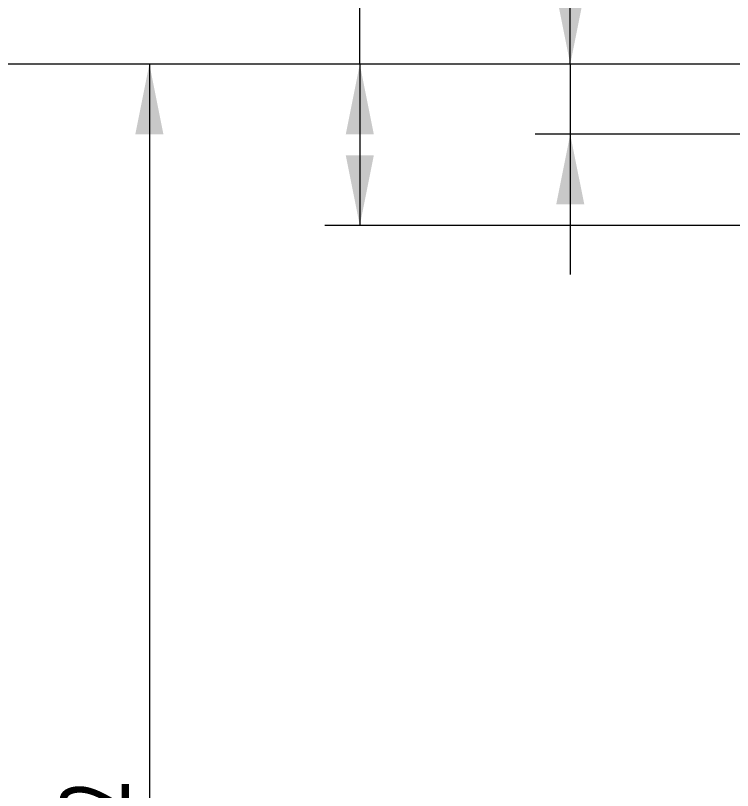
# Model space of a CAD drawing. Header units: millimetres. Extents: x 15 to 415, y 5 to 292.
# Drawn here: x 60.66 to 81.1, y 221.06 to 243.17 of the extents above; entities that cross this region are included whole.
import ezdxf

# ---------------------------------------------------------------- set-up
doc = ezdxf.new("R2010")
doc.units = ezdxf.units.MM
doc.styles.add('SLDTEXTSTYLE0', font='TXT', dxfattribs={"width": 0.75})
doc.dimstyles.new('SLDDIMSTYLE1', dxfattribs={"dimtxt": 2, "dimasz": 2, "dimexe": 0, "dimexo": 0.0625, "dimgap": 0.5, "dimtad": 1, "dimrnd": 1e-09, "dimzin": 12, "dimdsep": 46, "dimtxsty": 'SLDTEXTSTYLE0', "dimsah": 1, "dimcen": 0.09, "dimadec": 0, "dimazin": 3, "dimtfac": 1, "dimtmove": 0, "dimatfit": 0, "dimfxl": 1, "dimfrac": 2, "dimtolj": 1, "dimtzin": 12, "dimarcsym": 0})
doc.dimstyles.new('SLDDIMSTYLE2', dxfattribs={"dimtxt": 2, "dimasz": 2, "dimexe": 0, "dimexo": 0.0625, "dimgap": 0.5, "dimtad": 1, "dimrnd": 1e-09, "dimzin": 12, "dimdsep": 46, "dimtxsty": 'SLDTEXTSTYLE0', "dimsah": 1, "dimcen": 0.09, "dimadec": 0, "dimazin": 3, "dimtfac": 1, "dimtofl": 0, "dimtmove": 0, "dimatfit": 3, "dimfxl": 1, "dimfrac": 2, "dimtolj": 1, "dimtzin": 12, "dimarcsym": 0})
doc.dimstyles.new('SLDDIMSTYLE3', dxfattribs={"dimtxt": 2, "dimasz": 2, "dimexe": 0, "dimexo": 0.0625, "dimgap": 0.5, "dimtad": 1, "dimrnd": 1e-09, "dimzin": 4, "dimdsep": 46, "dimtxsty": 'SLDTEXTSTYLE0', "dimsah": 1, "dimcen": 0.09, "dimadec": 0, "dimazin": 1, "dimtfac": 1, "dimtofl": 0, "dimtmove": 0, "dimatfit": 3, "dimfxl": 1, "dimfrac": 2, "dimtolj": 1, "dimtzin": 12, "dimarcsym": 0})

# ---------------------------------------------------------------- blocks, each defined once
blk = doc.blocks.new('_D_5')
at = {"color": 7, "linetype": 'Continuous', "lineweight": 18}
for p, q in [((76.472, 241.785), (76.472, 248.74)), ((86.072, 241.785), (75.472, 241.785)), ((76.472, 241.785), (76.472, 239.785)), ((98.472, 239.785), (75.472, 239.785)), ((76.472, 239.785), (76.472, 235.785))]:
    blk.add_line(p, q, dxfattribs=at)
for points in [[(76.472, 241.785), (76.872, 243.785), (76.072, 243.785)], [(76.472, 239.785), (76.072, 237.785), (76.872, 237.785)]]:
    blk.add_solid(points, dxfattribs=at)
at = {"color": 7, "linetype": 'Continuous', "lineweight": 18, "insert": (73.894, 247.263), "char_height": 2, "attachment_point": 1, "rotation": 90, "style": 'SLDTEXTSTYLE0'}
blk.add_mtext('2', dxfattribs=at)
blk = doc.blocks.new('_D_6')
at = {"color": 7, "linetype": 'Continuous', "lineweight": 18}
for p, q in [((70.472, 241.785), (70.472, 252.435)), ((86.072, 241.785), (69.472, 241.785)), ((70.472, 241.785), (70.472, 237.185)), ((102.052, 237.185), (69.472, 237.185))]:
    blk.add_line(p, q, dxfattribs=at)
for points in [[(70.472, 241.785), (70.072, 239.785), (70.872, 239.785)], [(70.472, 237.185), (70.872, 239.185), (70.072, 239.185)]]:
    blk.add_solid(points, dxfattribs=at)
at = {"color": 7, "linetype": 'Continuous', "lineweight": 18, "insert": (67.894, 247.263), "char_height": 2, "attachment_point": 1, "rotation": 90, "style": 'SLDTEXTSTYLE0'}
blk.add_mtext('4.60', dxfattribs=at)
blk = doc.blocks.new('_D_7')
at = {"color": 7, "linetype": 'Continuous', "lineweight": 18}
for p, q in [((86.072, 241.785), (63.472, 241.785)), ((64.472, 241.785), (64.472, 199.785)), ((98.472, 199.785), (63.472, 199.785))]:
    blk.add_line(p, q, dxfattribs=at)
for points in [[(64.472, 241.785), (64.072, 239.785), (64.872, 239.785)], [(64.472, 199.785), (64.872, 201.785), (64.072, 201.785)]]:
    blk.add_solid(points, dxfattribs=at)
at = {"color": 7, "linetype": 'Continuous', "lineweight": 18, "insert": (61.894, 219.307), "char_height": 2, "attachment_point": 1, "rotation": 90, "style": 'SLDTEXTSTYLE0'}
blk.add_mtext('42', dxfattribs=at)
blk = doc.blocks.new('_D_8')
at = {"color": 7, "linetype": 'Continuous', "lineweight": 18}
for p, q in [((86.072, 241.785), (57.472, 241.785)), ((58.472, 241.785), (58.472, 197.785)), ((86.072, 197.785), (57.472, 197.785))]:
    blk.add_line(p, q, dxfattribs=at)
for points in [[(58.472, 241.785), (58.072, 239.785), (58.872, 239.785)], [(58.472, 197.785), (58.872, 199.785), (58.072, 199.785)]]:
    blk.add_solid(points, dxfattribs=at)
at = {"color": 7, "linetype": 'Continuous', "lineweight": 18, "insert": (55.894, 218.307), "char_height": 2, "attachment_point": 1, "rotation": 90, "style": 'SLDTEXTSTYLE0'}
blk.add_mtext('44', dxfattribs=at)

msp = doc.modelspace()

# ---------------------------------------------------------------- dimensions: what is measured, and where the dimension line sits
at = {"color": 7, "linetype": 'Continuous', "lineweight": 18}
for base, p2, dimstyle, picture, middle in [((70.472, 237.185), (103.052, 237.185), 'SLDDIMSTYLE3', '_D_6', (70.472, 249.849)), ((76.472, 239.785), (99.472, 239.785), 'SLDDIMSTYLE1', '_D_5', (76.472, 248.001)), ((58.472, 197.785), (87.072, 197.785), 'SLDDIMSTYLE2', '_D_8', (58.472, 219.785)), ((64.472, 199.785), (99.472, 199.785), 'SLDDIMSTYLE2', '_D_7', (64.472, 220.785))]:
    dim = msp.add_linear_dim(base=base, p1=(87.072, 241.785), p2=p2, angle=90, dimstyle=dimstyle, dxfattribs=at)
    dim.commit()
    dim.dimension.update_dxf_attribs({"geometry": picture, "text_midpoint": middle, "dimtype": 160})

doc.saveas('drawing.dxf')
